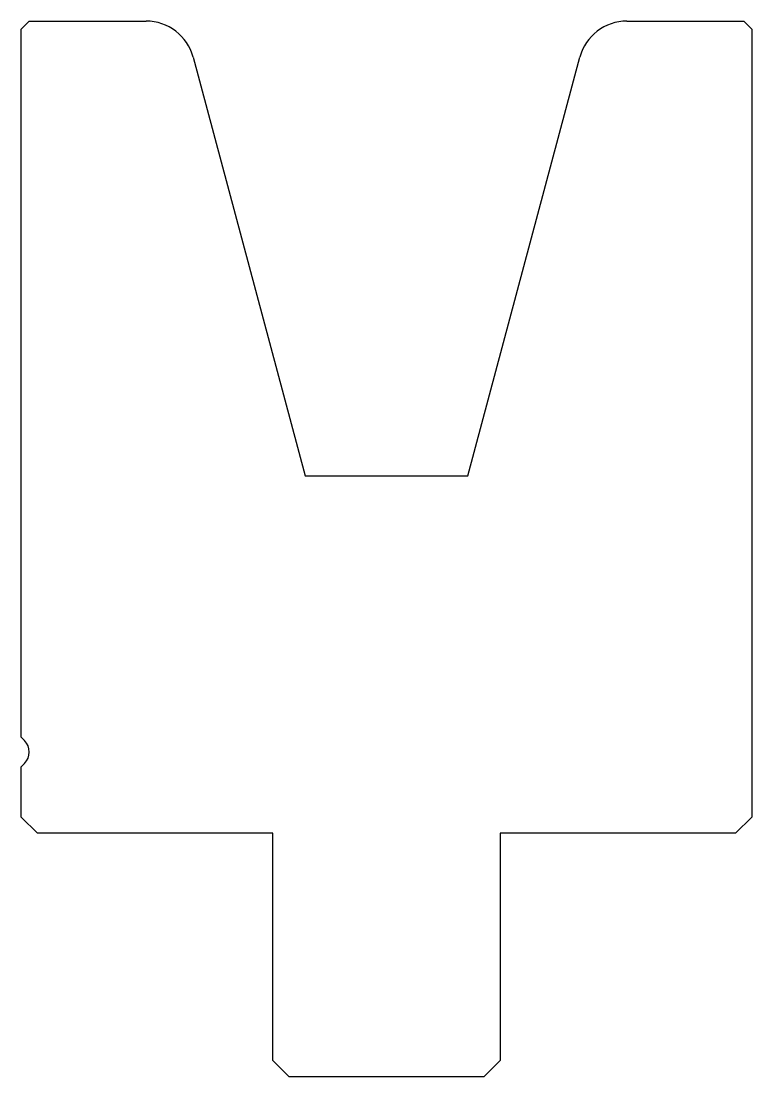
# Model space of a CAD drawing. Header units: metres. Extents: x -22.5 to 22.5, y 0 to 65.
import ezdxf

# ---------------------------------------------------------------- set-up
doc = ezdxf.new("R2010")
doc.units = ezdxf.units.M

msp = doc.modelspace()

# ---------------------------------------------------------------- linework, layer by layer
for p, q in [((-22, 65), (-22.5, 64.5)), ((-22, 65), (-14.801981, 65)), ((14.801981, 65), (22, 65)), ((22.5, 64.5), (22, 65)), ((-22.5, 20.914214), (-22.5, 64.5)), ((22.5, 64.5), (22.5, 16)), ((-11.904203, 62.776457), (-5, 37.009619)), ((5, 37.009619), (11.904203, 62.776457)), ((-5, 37.009619), (5, 37.009619)), ((-22.5, 20.914214), (-22.292893, 20.707107)), ((-22.292893, 19.292893), (-22.5, 19.085786)), ((-22.5, 16), (-22.5, 19.085786)), ((-22.5, 16), (-21.5, 15)), ((21.5, 15), (22.5, 16)), ((-7, 15), (-21.5, 15)), ((-7, 1), (-7, 15)), ((7, 15), (7, 1)), ((21.5, 15), (7, 15)), ((-7, 1), (-6, 0)), ((6, 0), (7, 1)), ((6, 0), (-6, 0))]:
    msp.add_line(p, q)
for centre, radius, start, end in [((-14.801981, 62), 3, 15, 90), ((14.801981, 62), 3, 90, 165), ((-23, 20), 1, 315, 45)]:
    msp.add_arc(centre, radius, start, end)

doc.saveas('drawing.dxf')
